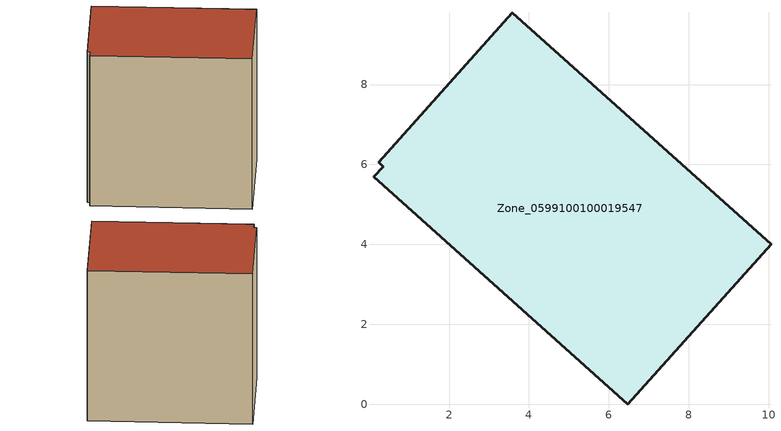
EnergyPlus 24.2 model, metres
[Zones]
Zone_0599100100019547
 floor ground (C_G): 0.11,5.69 0.35,5.95 0.24,6.06 3.58,9.8 10.06,4 6.47,0 z0
 wall outside (C_F): 10.06,4 3.58,9.8 0.24,6.06 0.35,5.95 0.11,5.69 6.47,0 10.06,4 z0:8.97
 roof outside (C_R): 0.35,5.95 0.11,5.69 6.47,0 10.06,4 3.58,9.8 0.24,6.06 z8.97
[BUILDING]
Pand.0599100100019547: North Axis=0; Terrain=City; Loads Convergence Tolerance Value=0.04; Temperature Convergence Tolerance Value=0.4; Solar Distribution=FullExterior; Maximum Number of Warmup Days=25; Minimum Number of Warmup Days=1
[Site:Location]
Rotterdam.The.Hague.AP_ZH_NLD Design_Conditions: Latitude=51.96; Longitude=4.45; Time Zone=1; Elevation=-4.5
[SITE:GROUNDTEMPERATURE:BUILDINGSURFACE]
18, 18, 18, 18, 18, 18, 18, 18, 18, 18, 18, 18
[MATERIAL] Thermal Absorptance=0.9; Solar Absorptance=0.7; Visible Absorptance=0.7
Name | Roughness | Thickness | Conductivity | Density | Specific Heat
G.TI.2015-2018 | MediumSmooth | 0.15 | 0.0428571 | 540 | 1210
F.TI.2015-2018 | Rough | 0.3 | 0.0666667 | 1920 | 840
R.TI.2015-2018 | MediumRough | 0.2 | 0.0333333 | 1500 | 1000
[CONSTRUCTION]
C_G: G.TI.2015-2018
C_F: F.TI.2015-2018
C_R: R.TI.2015-2018
[ZONE]
Zone_0599100100019547: Type=1; Multiplier=1; Ceiling Height=Autocalculate; Volume=Autocalculate; Floor Area=autocalculate; Part of Total Floor Area=Yes
[ZONEINFILTRATION:DESIGNFLOWRATE]
Infil_Zone_0599100100019547: Zone or ZoneList or Space or SpaceList=Zone_0599100100019547; Schedule=AlwaysOn; Design Flow Rate Calculation Method=Flow/Area; Flow Rate per Floor Area=0.0015; Constant Term Coefficient=1; Temperature Term Coefficient=0; Velocity Term Coefficient=0; Velocity Squared Term Coefficient=0
[HVACTEMPLATE:ZONE:IDEALLOADSAIRSYSTEM]
Zone_0599100100019547: Maximum Heating Supply Air Temperature=50; Minimum Cooling Supply Air Temperature=13; Maximum Heating Supply Air Humidity Ratio=0.0156; Minimum Cooling Supply Air Humidity Ratio=0.0077; Heating Limit=NoLimit; Cooling Limit=NoLimit; Dehumidification Control Type=ConstantSensibleHeatRatio; Cooling Sensible Heat Ratio=0.7; Dehumidification Setpoint=60; Humidification Control Type=None; Humidification Setpoint=30; Outdoor Air Method=None; Outdoor Air Flow Rate per Person=0.00944; Outdoor Air Flow Rate per Zone Floor Area=0; Outdoor Air Flow Rate per Zone=0; Demand Controlled Ventilation Type=None; Outdoor Air Economizer Type=NoEconomizer; Heat Recovery Type=None; Sensible Heat Recovery Effectiveness=0.7; Latent Heat Recovery Effectiveness=0.65
[ZONECONTROL:THERMOSTAT]
ThermostatControl_Zone_0599100100019547: Zone or ZoneList=Zone_0599100100019547; Control Type Schedule=DualSetpointControlType; Control 1=Thermostat_Zone_0599100100019547; Temperature Difference Between Cutout And Setpoint=0
[THERMOSTATSETPOINT:DUALSETPOINT]
Thermostat_Zone_0599100100019547: Heating Setpoint Temperature Schedule=HeatingSetpoint_Zone_0599100100019547; Cooling Setpoint Temperature Schedule=CoolingSetpoint_Zone_0599100100019547
[SCHEDULE:COMPACT]
HeatingSetpoint_Zone_0599100100019547: Through: 12/31, For: AllDays, Until: 24:00, 21
CoolingSetpoint_Zone_0599100100019547: Through: 12/31, For: AllDays, Until: 24:00, 24
DualSetpointControlType: Through: 12/31, For: AllDays, Until: 24:00, 4
AlwaysOn: Through: 12/31, For: AllDays, Until: 24:00, 1
